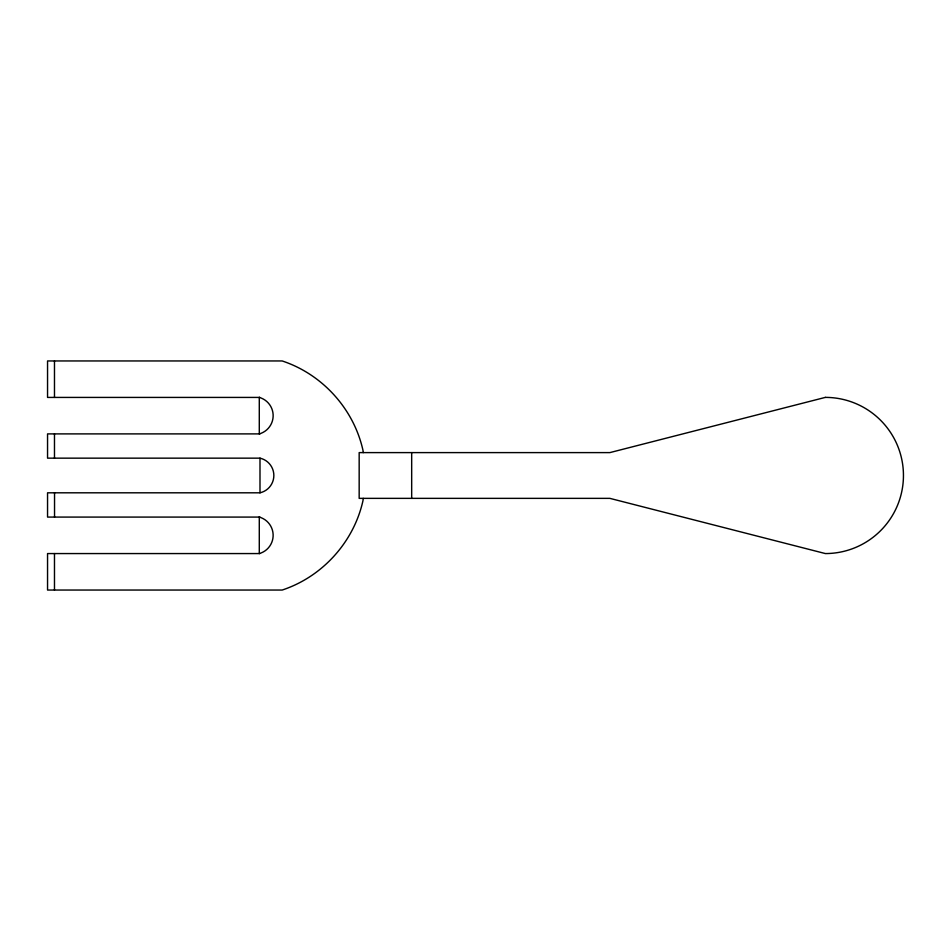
<?xml version="1.0" encoding="UTF-8"?>
<svg xmlns="http://www.w3.org/2000/svg" width="951" height="951" viewBox="0 0 951 951"><rect width="100%" height="100%" fill="white"/><g stroke="black" fill="none" stroke-linecap="round" stroke-linejoin="round"><path stroke-width="1.43" d="M259.896 517.082L47.55 517.082L47.55 492.808L259.992 492.808L259.992 458.156L47.55 458.156L47.55 433.894L259.896 433.894M363.223 498.36L362.997 500.571C353.867 541.963 322.425 576.77 282.174 590.048L47.55 590.048L47.55 553.565L259.896 553.565M259.896 397.423L47.55 397.423L47.55 360.952L282.174 360.952C322.425 374.23 353.867 409.037 362.997 450.429L363.223 452.605M411.676 452.605L411.676 498.36M54.48 360.952L54.48 397.423M54.48 433.894L54.48 458.156M54.54 492.808L54.54 517.082M54.48 553.565L54.48 590.048M259.992 458.156A17.76 17.76 0 0 1 259.992 492.808M259.29 517.082L259.29 553.565A18.937 18.937 0 0 0 259.29 517.082M259.29 397.423L259.29 433.894A18.925 18.925 0 0 0 259.29 397.423M825.361 397.387L609.864 452.605L359.169 452.605L359.169 498.36L609.864 498.36L825.361 553.565A78.089 78.089 0 0 0 903.45 475.476A78.089 78.089 0 0 0 825.361 397.387"/></g></svg>
